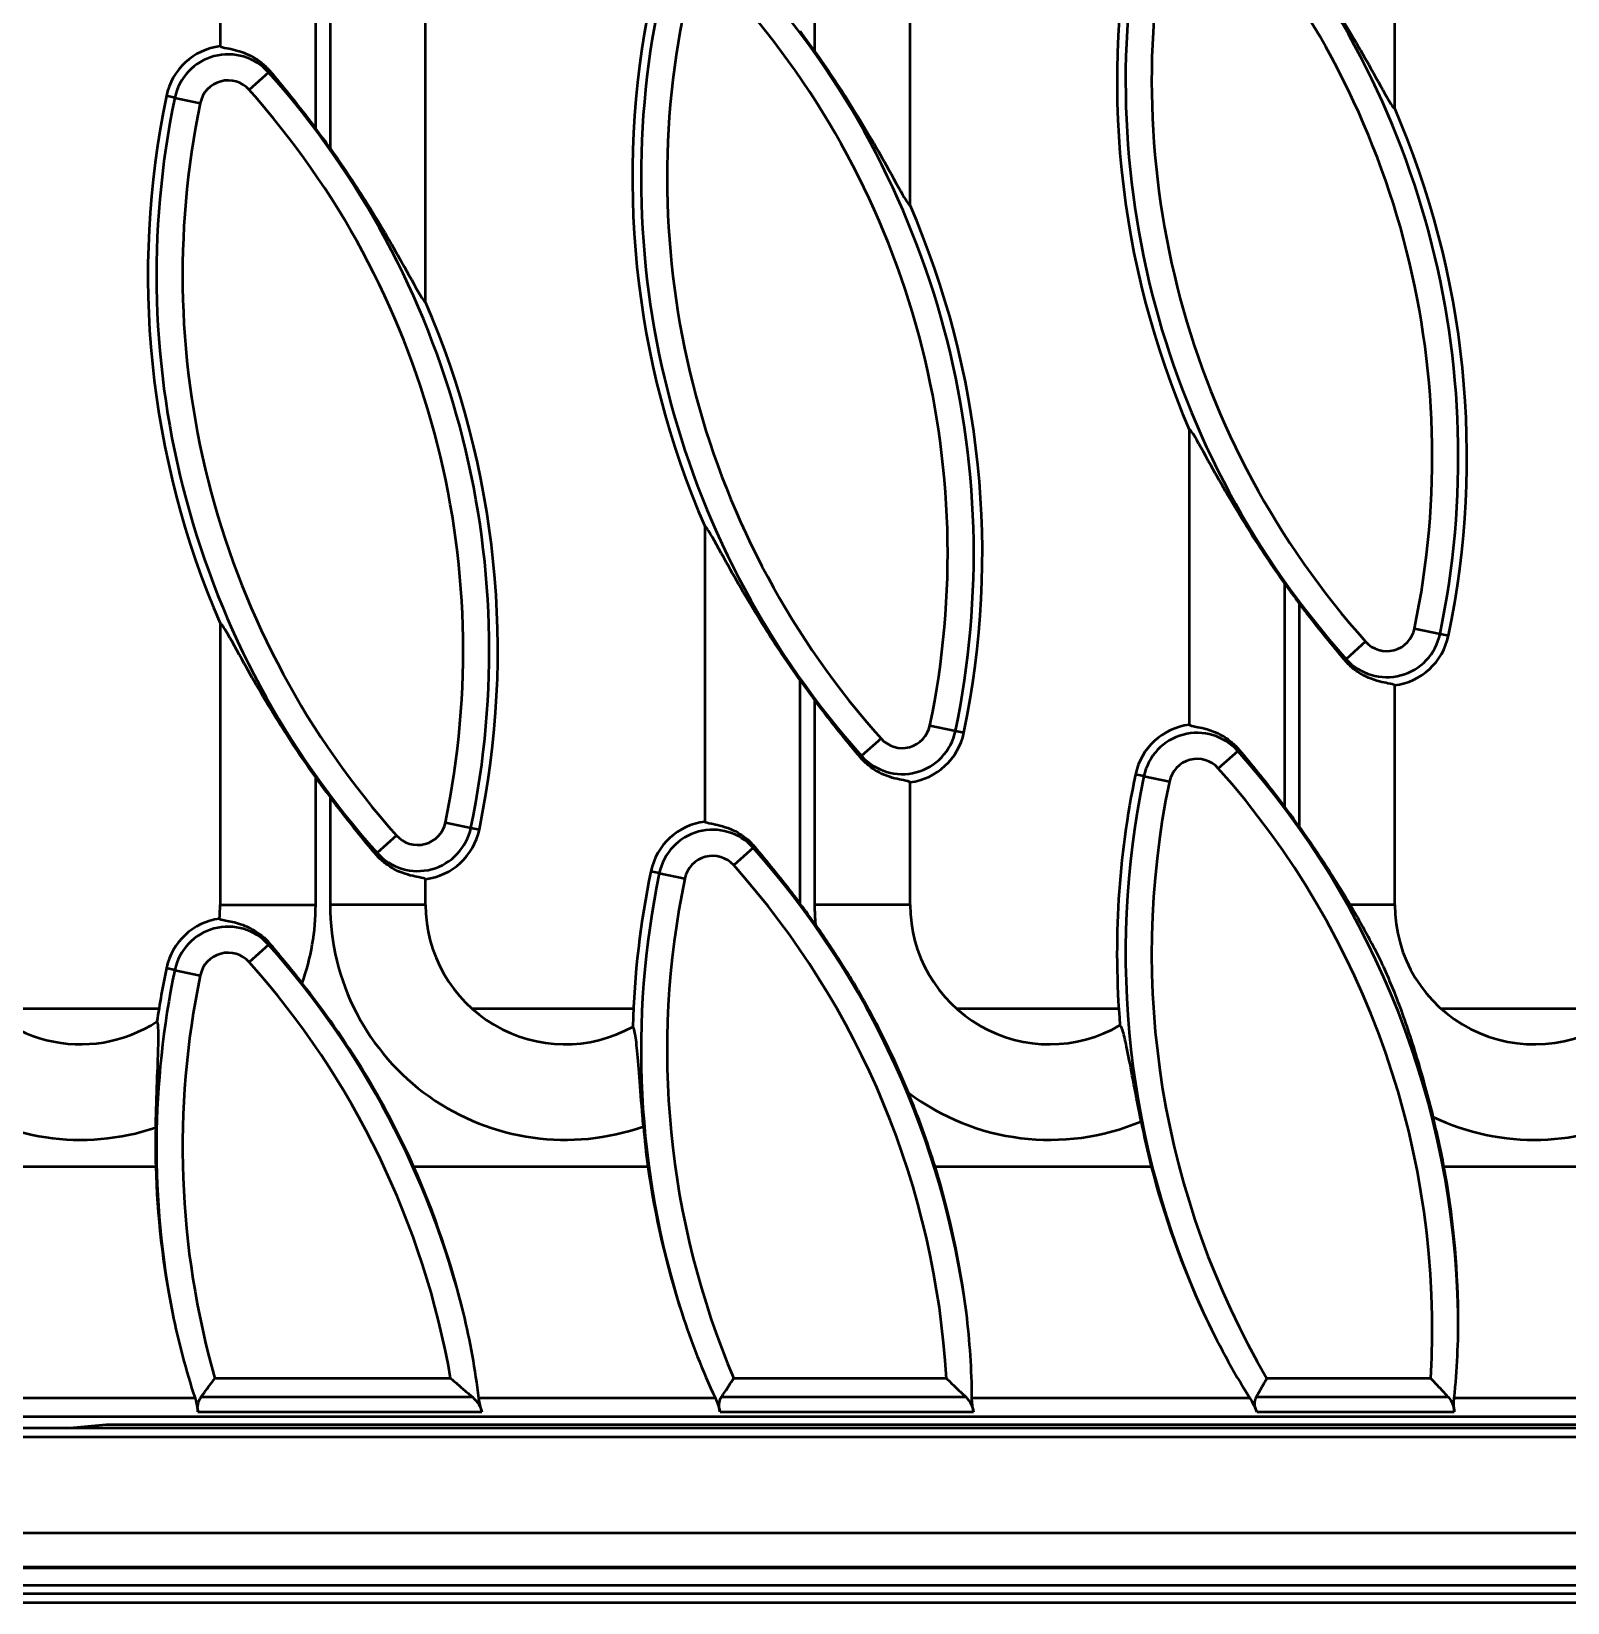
# Model space of a CAD drawing. Header units: millimetres. Extents: x 0 to 2219, y -32 to 1188.
# Drawn here: x 1369 to 1457.1, y 384.5 to 474.5 of the extents above; entities that cross this region are included whole.
import ezdxf

# ---------------------------------------------------------------- set-up
doc = ezdxf.new("R2010")
doc.units = ezdxf.units.MM
doc.header["$LTSCALE"] = 2
doc.layers.add('Sichtbar (ISO)', color=7, linetype='Continuous', lineweight=50)
doc.layers.add('Sichtbar schmal (ISO)', color=7, linetype='Continuous', lineweight=50)

msp = doc.modelspace()

# ---------------------------------------------------------------- linework, layer by layer
at = {"layer": 'Sichtbar (ISO)'}
for p, q in [((1379.8498, 490.6035), (1379.8498, 473.6727)), ((1447.1831, 470.1165), (1447.1831, 487.0473)), ((1419.4054, 464.5609), (1419.4054, 481.4917)), ((1391.6276, 459.0054), (1391.6276, 475.9362)), ((1435.4054, 451.7146), (1435.4054, 434.7838)), ((1407.6276, 446.1591), (1407.6276, 429.2282)), ((1379.8498, 440.6035), (1379.8498, 424.4711)), ((1447.1831, 424.4711), (1447.1831, 437.0473)), ((1419.4054, 424.4711), (1419.4054, 431.4917)), ((1391.6276, 424.4711), (1391.6276, 425.9362)), ((1360.2297, 409.4711), (1376.1584, 409.4711)), ((1390.9436, 409.4711), (1404.371, 409.4711)), ((1420.8334, 409.4711), (1433.2229, 409.4711)), ((1450.0059, 409.4711), (1462.7585, 409.4711)), ((1489.8289, 394.4711), (1364.9418, 394.4711)), ((1371.0287, 394.4711), (1373.3147, 394.6711)), ((1373.3147, 394.6711), (1489.6042, 394.6711)), ((1097.6788, 388.4711), (1597.6788, 388.4711)), ((1097.6788, 386.4711), (1597.6788, 386.4711)), ((1097.6788, 384.4711), (1597.6788, 384.4711))]:
    msp.add_line(p, q, dxfattribs=at)
for centre, radius, start, end in [((1481.4768, 471.6824), 50.2124, 168.215004, 203.432382), ((1453.699, 466.1269), 50.2124, 168.215004, 203.432382), ((1373.334, 444.5931), 49.775, 35.357831, 36.964052), ((1380.3035, 470.0889), 3.6124, 97.214909, 168.215004), ((1425.9212, 460.5713), 50.2124, 168.215004, 203.432382), ((1401.1117, 450.1487), 50.2124, 348.215004, 23.432382), ((1345.5562, 439.0376), 49.775, 35.357831, 36.964052), ((1373.334, 444.5931), 50.2124, 348.215004, 23.432382), ((1345.5562, 439.0376), 50.2124, 348.215004, 23.432382), ((1481.4768, 471.6824), 49.775, 215.357831, 216.964052), ((1446.7295, 440.6311), 3.6124, 277.214909, 348.215004), ((1453.699, 466.1269), 49.775, 215.357831, 216.964052), ((1418.9517, 435.0755), 3.6124, 277.214909, 348.215004), ((1435.8591, 431.2), 3.6124, 97.214909, 168.215004), ((1425.9212, 460.5713), 49.775, 215.357831, 216.964052), ((1481.4768, 421.6824), 50.2124, 168.215004, 184.709885), ((1401.1117, 400.1487), 49.775, 35.357831, 36.964052), ((1391.1739, 429.52), 3.6124, 277.214909, 348.215004), ((1408.0813, 425.6444), 3.6124, 97.214909, 168.215004), ((1453.699, 416.1269), 50.2124, 168.215004, 178.463386), ((1371.8498, 424.4711), 8, 354.233737, 0), ((1399.6276, 424.4711), 8, 180, 298.988229), ((1373.334, 394.5931), 49.775, 35.261188, 36.964052), ((1427.4054, 424.4711), 8, 180, 300.236291), ((1455.1831, 424.4711), 8, 180, 306.109162), ((1380.3035, 420.0889), 3.6124, 97.862549, 168.215004), ((1371.8498, 424.4711), 8, 208.563902, 303.182868), ((1425.9212, 410.5713), 50.2124, 168.215004, 171.750855), ((1345.5562, 389.0376), 49.775, 24.237398, 38.421227), ((1373.334, 394.5931), 49.775, 17.391839, 22.585849), ((1425.9212, 410.5713), 49.775, 178.699072, 181.266545), ((1453.699, 416.1269), 49.775, 185.029542, 187.684437), ((1481.4768, 421.6824), 49.775, 191.154837, 194.201362), ((1401.1117, 400.1487), 49.775, 10.794759, 14.139473)]:
    msp.add_arc(centre, radius, start, end, dxfattribs=at)
for centre, major_axis, ratio, start_param, end_param in [((1425.9212, 410.8983), (0, -49.7844), 0.9999784, 4.7410599, 4.911133), ((1345.5562, 389.3636), (0, 49.6429), 0.9999784, 4.9504211, 5.1294146), ((1453.699, 416.4541), (0, -49.8208), 0.9999784, 4.8530135, 5.0263297), ((1373.334, 394.9194), (0, 49.6794), 0.9999784, 4.8364919, 5.0096603), ((1481.4768, 422.0099), (0, -49.8573), 0.9999784, 4.9666113, 5.145853), ((1401.1117, 400.4752), (0, 49.7159), 0.9999784, 4.7243321, 4.8943377), ((1403.4862, 406.1934), (-7.0352, 32.8969), 0.7984343, 1.5558373, 1.7061892), ((1370.0352, 396.7314), (-9.8709, 30.3769), 0.7533652, 4.4549033, 4.6114482), ((1434.261, 409.4197), (-12.5817, 32.9213), 0.8268749, 1.5090061, 1.658039), ((1398.43, 399.0959), (-5.7943, 31.3835), 0.7591674, 4.4812184, 4.6354328), ((1466.0864, 413.4782), (-19.5177, 31.9264), 0.8613635, 1.4371938, 1.5858641), ((1425.7822, 401.4537), (-1.7008, 32.327), 0.7729134, 4.5082387, 4.6598517)]:
    msp.add_ellipse(centre, major_axis=major_axis, ratio=ratio, start_param=start_param, end_param=end_param, dxfattribs=at)
for points, knots in [([(1441.7059, 478.9525), (1442.3888, 477.9885), (1443.0854, 476.9512), (1444.509, 474.6924), (1445.2172, 473.4714), (1446.1782, 471.7537), (1446.5847, 471.0037), (1446.9286, 470.428), (1447.0059, 470.3056), (1447.1209, 470.1514), (1447.161, 470.1147), (1447.1831, 470.1165)], [-1.1741314, -1.1741314, -1.1741314, -1.1741314, -0.8282199, -0.8282199, -0.4165788, -0.4165788, -0.1554996, -0.1554996, -0.0777498, -0.0777498, -0.0059838, -0.0059838, -0.0059838, -0.0059838]), ([(1379.8498, 473.6727), (1379.9002, 473.634), (1380.0291, 473.6026), (1380.5048, 473.51), (1380.9024, 473.4343), (1381.5102, 473.1754), (1381.7013, 473.0798), (1382.0851, 472.8365), (1382.277, 472.688), (1382.5362, 472.4421), (1382.6268, 472.3459), (1382.714, 472.243)], [0.04336489, 0.04336489, 0.04336489, 0.04336489, 0.19996601, 0.19996601, 0.39993202, 0.39993202, 0.47560066, 0.47560066, 0.55126929, 0.55126929, 0.59299387, 0.59299387, 0.59299387, 0.59299387]), ([(1413.9281, 473.3969), (1414.611, 472.433), (1415.3077, 471.3957), (1416.7312, 469.1368), (1417.4395, 467.9159), (1418.4005, 466.1981), (1418.8069, 465.4482), (1419.1509, 464.8724), (1419.2281, 464.75), (1419.3432, 464.5958), (1419.3832, 464.5591), (1419.4054, 464.5609)], [-1.1741314, -1.1741314, -1.1741314, -1.1741314, -0.8282199, -0.8282199, -0.4165788, -0.4165788, -0.1554996, -0.1554996, -0.0777498, -0.0777498, -0.0059838, -0.0059838, -0.0059838, -0.0059838]), ([(1382.714, 472.243), (1382.7584, 472.1901), (1382.803, 472.1369), (1383.5544, 471.2389), (1384.2895, 470.3258), (1385.0729, 469.3041), (1385.1996, 469.1371), (1385.327, 468.9679)], [0.70958265, 0.70958265, 0.70958265, 0.70958265, 0.73010989, 0.73010989, 1.0546565, 1.0546565, 1.11670002, 1.11670002, 1.11670002, 1.11670002]), ([(1386.1504, 467.8414), (1386.8333, 466.8774), (1387.5299, 465.8401), (1388.9534, 463.5812), (1389.6617, 462.3603), (1390.6227, 460.6426), (1391.0291, 459.8926), (1391.3731, 459.3169), (1391.4503, 459.1945), (1391.5654, 459.0403), (1391.6054, 459.0036), (1391.6276, 459.0054)], [-1.1741314, -1.1741314, -1.1741314, -1.1741314, -0.8282199, -0.8282199, -0.4165788, -0.4165788, -0.1554996, -0.1554996, -0.0777498, -0.0777498, -0.0059838, -0.0059838, -0.0059838, -0.0059838]), ([(1440.8826, 442.8786), (1440.1997, 443.8425), (1439.5031, 444.8799), (1438.0795, 447.1387), (1437.3713, 448.3597), (1436.4103, 450.0774), (1436.0039, 450.8274), (1435.6599, 451.4031), (1435.5826, 451.5255), (1435.4676, 451.6797), (1435.4275, 451.7164), (1435.4054, 451.7146)], [-1.1741314, -1.1741314, -1.1741314, -1.1741314, -0.8282199, -0.8282199, -0.4165788, -0.4165788, -0.1554996, -0.1554996, -0.0777498, -0.0777498, -0.0059838, -0.0059838, -0.0059838, -0.0059838]), ([(1413.1048, 437.323), (1412.4219, 438.287), (1411.7253, 439.3243), (1410.3018, 441.5832), (1409.5935, 442.8041), (1408.6325, 444.5218), (1408.2261, 445.2718), (1407.8821, 445.8475), (1407.8049, 445.9699), (1407.6898, 446.1241), (1407.6497, 446.1608), (1407.6276, 446.1591)], [-1.1741314, -1.1741314, -1.1741314, -1.1741314, -0.8282199, -0.8282199, -0.4165788, -0.4165788, -0.1554996, -0.1554996, -0.0777498, -0.0777498, -0.0059838, -0.0059838, -0.0059838, -0.0059838]), ([(1444.3189, 438.477), (1444.2745, 438.5299), (1444.2299, 438.583), (1443.4785, 439.481), (1442.7434, 440.3941), (1441.9601, 441.4159), (1441.8334, 441.5828), (1441.7059, 441.752)], [0.70958265, 0.70958265, 0.70958265, 0.70958265, 0.73010989, 0.73010989, 1.0546565, 1.0546565, 1.11670002, 1.11670002, 1.11670002, 1.11670002]), ([(1385.327, 431.7675), (1384.6441, 432.7314), (1383.9475, 433.7688), (1382.524, 436.0276), (1381.8157, 437.2485), (1380.8547, 438.9663), (1380.4483, 439.7162), (1380.1043, 440.292), (1380.0271, 440.4144), (1379.912, 440.5686), (1379.872, 440.6053), (1379.8498, 440.6035)], [-1.1741314, -1.1741314, -1.1741314, -1.1741314, -0.8282199, -0.8282199, -0.4165788, -0.4165788, -0.1554996, -0.1554996, -0.0777498, -0.0777498, -0.0059838, -0.0059838, -0.0059838, -0.0059838]), ([(1447.1831, 437.0473), (1447.1327, 437.0859), (1447.0038, 437.1174), (1446.5282, 437.21), (1446.1306, 437.2856), (1445.5228, 437.5446), (1445.3316, 437.6401), (1444.9478, 437.8834), (1444.7559, 438.0319), (1444.4967, 438.2779), (1444.4062, 438.374), (1444.3189, 438.477)], [0.04336489, 0.04336489, 0.04336489, 0.04336489, 0.19996601, 0.19996601, 0.39993202, 0.39993202, 0.47560066, 0.47560066, 0.55126929, 0.55126929, 0.59299387, 0.59299387, 0.59299387, 0.59299387]), ([(1416.5412, 432.9214), (1416.4967, 432.9743), (1416.4522, 433.0275), (1415.7007, 433.9255), (1414.9656, 434.8386), (1414.1823, 435.8603), (1414.0556, 436.0273), (1413.9281, 436.1965)], [0.70958265, 0.70958265, 0.70958265, 0.70958265, 0.73010989, 0.73010989, 1.0546565, 1.0546565, 1.11670002, 1.11670002, 1.11670002, 1.11670002]), ([(1435.4054, 434.7838), (1435.4558, 434.7451), (1435.5847, 434.7137), (1436.0603, 434.6211), (1436.4579, 434.5454), (1437.0657, 434.2865), (1437.2569, 434.1909), (1437.6407, 433.9476), (1437.8326, 433.7991), (1438.0918, 433.5532), (1438.1823, 433.457), (1438.2696, 433.3541)], [0.04336489, 0.04336489, 0.04336489, 0.04336489, 0.19996601, 0.19996601, 0.39993202, 0.39993202, 0.47560066, 0.47560066, 0.55126929, 0.55126929, 0.59299387, 0.59299387, 0.59299387, 0.59299387]), ([(1438.2696, 433.3541), (1438.314, 433.3012), (1438.3586, 433.248), (1439.11, 432.35), (1439.8451, 431.4369), (1440.6284, 430.4152), (1440.7551, 430.2483), (1440.8826, 430.079)], [0.70958265, 0.70958265, 0.70958265, 0.70958265, 0.73010989, 0.73010989, 1.0546565, 1.0546565, 1.11670002, 1.11670002, 1.11670002, 1.11670002]), ([(1419.4054, 431.4917), (1419.355, 431.5304), (1419.2261, 431.5618), (1418.7504, 431.6544), (1418.3528, 431.7301), (1417.745, 431.989), (1417.5538, 432.0846), (1417.1701, 432.3279), (1416.9781, 432.4764), (1416.7189, 432.7223), (1416.6284, 432.8185), (1416.5412, 432.9214)], [0.04336489, 0.04336489, 0.04336489, 0.04336489, 0.19996601, 0.19996601, 0.39993202, 0.39993202, 0.47560066, 0.47560066, 0.55126929, 0.55126929, 0.59299387, 0.59299387, 0.59299387, 0.59299387]), ([(1388.7634, 427.3659), (1388.719, 427.4188), (1388.6744, 427.4719), (1387.923, 428.3699), (1387.1879, 429.283), (1386.4045, 430.3048), (1386.2778, 430.4717), (1386.1504, 430.6409)], [0.70958265, 0.70958265, 0.70958265, 0.70958265, 0.73010989, 0.73010989, 1.0546565, 1.0546565, 1.11670002, 1.11670002, 1.11670002, 1.11670002]), ([(1407.6276, 429.2282), (1407.678, 429.1896), (1407.8069, 429.1581), (1408.2825, 429.0655), (1408.6802, 428.9899), (1409.2879, 428.7309), (1409.4791, 428.6354), (1409.8629, 428.3921), (1410.0548, 428.2436), (1410.314, 427.9977), (1410.4045, 427.9015), (1410.4918, 427.7985)], [0.04336489, 0.04336489, 0.04336489, 0.04336489, 0.19996601, 0.19996601, 0.39993202, 0.39993202, 0.47560066, 0.47560066, 0.55126929, 0.55126929, 0.59299387, 0.59299387, 0.59299387, 0.59299387]), ([(1441.7059, 428.9525), (1442.3888, 427.9885), (1443.0854, 426.9512), (1444.0427, 425.4322), (1444.3397, 424.9456), (1444.6234, 424.4711)], [-1.17413138, -1.17413138, -1.17413138, -1.17413138, -0.82821986, -0.82821986, -0.66470099, -0.66470099, -0.66470099, -0.66470099]), ([(1410.4918, 427.7985), (1410.5362, 427.7456), (1410.5808, 427.6925), (1411.3322, 426.7945), (1412.0673, 425.8814), (1412.8506, 424.8596), (1412.9774, 424.6927), (1413.1048, 424.5235)], [0.70958265, 0.70958265, 0.70958265, 0.70958265, 0.73010989, 0.73010989, 1.0546565, 1.0546565, 1.11670002, 1.11670002, 1.11670002, 1.11670002]), ([(1391.6276, 425.9362), (1391.5772, 425.9748), (1391.4483, 426.0063), (1390.9726, 426.0989), (1390.575, 426.1745), (1389.9672, 426.4335), (1389.776, 426.529), (1389.3923, 426.7723), (1389.2004, 426.9208), (1388.9411, 427.1668), (1388.8506, 427.2629), (1388.7634, 427.3659)], [0.04336489, 0.04336489, 0.04336489, 0.04336489, 0.19996601, 0.19996601, 0.39993202, 0.39993202, 0.47560066, 0.47560066, 0.55126929, 0.55126929, 0.59299387, 0.59299387, 0.59299387, 0.59299387]), ([(1444.6234, 424.4711), (1445.0935, 423.6832), (1445.4996, 422.9598), (1446.0773, 421.8508), (1446.2777, 421.4473), (1446.6349, 420.6835), (1446.7851, 420.3453), (1447.131, 419.5257), (1447.3123, 419.0624), (1447.8377, 417.643), (1448.1713, 416.6261), (1448.7856, 414.5616), (1449.0868, 413.4654), (1449.3787, 412.3078)], [-1.9781564, -1.9781564, -1.9781564, -1.9781564, -1.767073, -1.767073, -1.6464735, -1.6464735, -1.5456956, -1.5456956, -1.4069859, -1.4069859, -1.1124529, -1.1124529, -0.866501, -0.866501, -0.866501, -0.866501]), ([(1379.8093, 423.6673), (1379.8714, 423.6107), (1380.0797, 423.5827), (1380.6094, 423.4805), (1380.9261, 423.4087), (1381.5586, 423.1524), (1381.8606, 422.9925), (1382.3519, 422.6139), (1382.538, 422.4382), (1382.7067, 422.2364)], [-3.07038747, -3.07038747, -3.07038747, -3.07038747, -2.90134148, -2.90134148, -2.74809695, -2.74809695, -2.62272962, -2.62272962, -2.53988053, -2.53988053, -2.53988053, -2.53988053]), ([(1413.9767, 423.3284), (1414.033, 423.2486), (1414.0886, 423.1697), (1414.6714, 422.3372), (1415.1841, 421.5689), (1416.0152, 420.2382), (1416.3309, 419.7106), (1416.9256, 418.6654), (1417.1897, 418.1802), (1417.7753, 417.0528), (1418.0801, 416.4305), (1418.6896, 415.12), (1418.9965, 414.4189), (1419.2914, 413.71)], [-2.2258906, -2.2258906, -2.2258906, -2.2258906, -2.194041, -2.194041, -1.8864786, -1.8864786, -1.6858543, -1.6858543, -1.5072496, -1.5072496, -1.290308, -1.290308, -1.0484036, -1.0484036, -1.0484036, -1.0484036]), ([(1382.7067, 422.2364), (1382.8895, 422.0174), (1383.0752, 421.7939), (1383.6892, 421.0483), (1384.1234, 420.5109), (1384.553, 419.9696)], [-1.21609444, -1.21609444, -1.21609444, -1.21609444, -1.12590236, -1.12590236, -0.91996796, -0.91996796, -0.91996796, -0.91996796]), ([(1376.1591, 411.7014), (1376.1673, 412.0576), (1376.1764, 412.4139), (1376.2116, 413.6173), (1376.2427, 414.436), (1376.2931, 415.7807), (1376.3134, 416.3384), (1376.3221, 417.1301), (1376.316, 417.4082), (1376.2778, 417.691), (1376.2564, 417.7557), (1376.2283, 417.7757)], [-2.72282242, -2.72282242, -2.72282242, -2.72282242, -2.61402981, -2.61402981, -2.35125979, -2.35125979, -2.12781143, -2.12781143, -1.95143156, -1.95143156, -1.84003941, -1.84003941, -1.84003941, -1.84003941]), ([(1404.1157, 411.7631), (1404.098, 411.9639), (1404.0806, 412.165), (1403.9975, 413.1441), (1403.9386, 413.9022), (1403.8348, 415.2305), (1403.7894, 415.8068), (1403.7011, 416.6861), (1403.6587, 417.0106), (1403.5773, 417.3635), (1403.542, 417.4486), (1403.5046, 417.4733)], [-2.65525649, -2.65525649, -2.65525649, -2.65525649, -2.594613, -2.594613, -2.35929257, -2.35929257, -2.14085408, -2.14085408, -1.94947542, -1.94947542, -1.81657041, -1.81657041, -1.81657041, -1.81657041]), ([(1432.6421, 412.0529), (1432.6105, 412.2135), (1432.579, 412.3743), (1432.4029, 413.2785), (1432.2663, 414.0049), (1432.0222, 415.2996), (1431.9145, 415.8677), (1431.7274, 416.7553), (1431.647, 417.0871), (1431.5226, 417.4487), (1431.4759, 417.5357), (1431.4339, 417.5594)], [-2.63744717, -2.63744717, -2.63744717, -2.63744717, -2.58820798, -2.58820798, -2.36030601, -2.36030601, -2.14359689, -2.14359689, -1.94586937, -1.94586937, -1.80677467, -1.80677467, -1.80677467, -1.80677467]), ([(1378.759, 396.2588), (1378.821, 396.3424), (1378.8889, 396.4339), (1379.0496, 396.6497), (1379.1444, 396.7766), (1379.3418, 397.0401), (1379.4449, 397.1772), (1379.5494, 397.3158), (1379.5508, 397.3176), (1379.5522, 397.3195)], [0.39074514, 0.39074514, 0.39074514, 0.39074514, 0.43098813, 0.43098813, 0.4809599, 0.4809599, 0.53234121, 0.53234121, 0.53302709, 0.53302709, 0.53302709, 0.53302709]), ([(1393.0652, 397.3195), (1393.0674, 397.3176), (1393.0696, 397.3158), (1393.2741, 397.1439), (1393.4778, 396.9714), (1393.8552, 396.65), (1394.034, 396.4969), (1394.2354, 396.3235), (1394.2734, 396.2907), (1394.3105, 396.2588)], [-0.00085051, -0.00085051, -0.00085051, -0.00085051, 0, 0, 0.07930364, 0.07930364, 0.15301084, 0.15301084, 0.17054122, 0.17054122, 0.17054122, 0.17054122]), ([(1408.5948, 396.2588), (1408.6561, 396.3528), (1408.7243, 396.4572), (1408.872, 396.6825), (1408.9515, 396.8037), (1409.1167, 397.0544), (1409.2025, 397.1843), (1409.2896, 397.3158), (1409.2908, 397.3176), (1409.292, 397.3195)], [0.38298223, 0.38298223, 0.38298223, 0.38298223, 0.42713138, 0.42713138, 0.47283396, 0.47283396, 0.5195031, 0.5195031, 0.52016002, 0.52016002, 0.52016002, 0.52016002]), ([(1421.4823, 397.3195), (1421.4843, 397.3176), (1421.4862, 397.3158), (1421.6579, 397.1535), (1421.8284, 396.9915), (1422.1478, 396.6865), (1422.2996, 396.5408), (1422.4919, 396.3555), (1422.5431, 396.3061), (1422.592, 396.2588)], [-0.00079701, -0.00079701, -0.00079701, -0.00079701, 0, 0, 0.0700773, 0.0700773, 0.13623377, 0.13623377, 0.16112952, 0.16112952, 0.16112952, 0.16112952]), ([(1439.254, 396.2588), (1439.3125, 396.3623), (1439.3784, 396.4788), (1439.5114, 396.7131), (1439.5773, 396.8288), (1439.7135, 397.0677), (1439.784, 397.1908), (1439.8556, 397.3158), (1439.8567, 397.3176), (1439.8577, 397.3195)], [0.37614005, 0.37614005, 0.37614005, 0.37614005, 0.42365803, 0.42365803, 0.46560045, 0.46560045, 0.50818732, 0.50818732, 0.50881868, 0.50881868, 0.50881868, 0.50881868]), ([(1449.2542, 397.3195), (1449.2559, 397.3176), (1449.2576, 397.3158), (1449.4022, 397.1624), (1449.5455, 397.0098), (1449.8162, 396.7202), (1449.9454, 396.5814), (1450.1276, 396.3849), (1450.1877, 396.3199), (1450.2442, 396.2588)], [-0.00075249, -0.00075249, -0.00075249, -0.00075249, 0, 0, 0.06249259, 0.06249259, 0.1222276, 0.1222276, 0.15329503, 0.15329503, 0.15329503, 0.15329503]), ([(1378.58, 395.4052), (1378.5568, 395.5554), (1378.5541, 395.7132), (1378.6072, 395.9842), (1378.6692, 396.1344), (1378.759, 396.2588)], [0.02841016, 0.02841016, 0.02841016, 0.02841016, 0.087676, 0.087676, 0.14449036, 0.14449036, 0.14449036, 0.14449036]), ([(1394.3105, 396.2588), (1394.4554, 396.1314), (1394.5869, 395.9743), (1394.7518, 395.7032), (1394.8153, 395.5525), (1394.8578, 395.4052)], [0.93262683, 0.93262683, 0.93262683, 0.93262683, 0.99891182, 0.99891182, 1.05783826, 1.05783826, 1.05783826, 1.05783826]), ([(1408.5126, 395.4052), (1408.4698, 395.5552), (1408.4471, 395.7141), (1408.4705, 395.9857), (1408.5164, 396.1349), (1408.5948, 396.2588)], [0.02899271, 0.02899271, 0.02899271, 0.02899271, 0.08903376, 0.08903376, 0.14441862, 0.14441862, 0.14441862, 0.14441862]), ([(1422.592, 396.2588), (1422.7201, 396.1324), (1422.8312, 395.9777), (1422.9656, 395.7069), (1423.0125, 395.5538), (1423.0385, 395.4052)], [0.93073261, 0.93073261, 0.93073261, 0.93073261, 0.99377659, 0.99377659, 1.05248697, 1.05248697, 1.05248697, 1.05248697]), ([(1439.2783, 395.4052), (1439.2128, 395.5546), (1439.167, 395.7145), (1439.1575, 395.987), (1439.1866, 396.1354), (1439.254, 396.2588)], [0.02997029, 0.02997029, 0.02997029, 0.02997029, 0.0913638, 0.0913638, 0.14559588, 0.14559588, 0.14559588, 0.14559588]), ([(1450.2442, 396.2588), (1450.3576, 396.1332), (1450.4505, 395.9804), (1450.5563, 395.7098), (1450.5866, 395.5547), (1450.596, 395.4052)], [0.93695004, 0.93695004, 0.93695004, 0.93695004, 0.9973934, 0.9973934, 1.05608608, 1.05608608, 1.05608608, 1.05608608]), ([(1378.4102, 396.1872), (1378.4113, 396.1839), (1378.4124, 396.1805), (1378.4176, 396.1647), (1378.4216, 396.1521), (1378.4273, 396.134), (1378.429, 396.1284), (1378.432, 396.1187), (1378.4333, 396.1146), (1378.4357, 396.1067), (1378.4368, 396.1029), (1378.4395, 396.0939), (1378.441, 396.0888), (1378.4463, 396.0709), (1378.45, 396.0581), (1378.4873, 395.9255), (1378.5126, 395.8073), (1378.5449, 395.6261), (1378.555, 395.5603), (1378.5698, 395.4663), (1378.5749, 395.4348), (1378.58, 395.4052)], [-0.368067685, -0.368067685, -0.368067685, -0.368067685, -0.367003056, -0.367003056, -0.363010006, -0.363010006, -0.361248282, -0.361248282, -0.359948289, -0.359948289, -0.358746314, -0.358746314, -0.357113968, -0.357113968, -0.353093693, -0.353093693, -0.315357677, -0.315357677, -0.291849368, -0.291849368, -0.278995235, -0.278995235, -0.278995235, -0.278995235]), ([(1394.8578, 395.4052), (1394.8539, 395.4197), (1394.8498, 395.4345), (1394.824, 395.5265), (1394.7984, 395.6131), (1394.7452, 395.8142), (1394.7184, 395.9307), (1394.6967, 396.0626), (1394.6948, 396.0745), (1394.6922, 396.0917), (1394.6914, 396.097), (1394.69, 396.1063), (1394.6894, 396.1103), (1394.6883, 396.118), (1394.6878, 396.1216), (1394.6866, 396.1304), (1394.6859, 396.1354), (1394.6835, 396.153), (1394.6819, 396.1656), (1394.68, 396.1812), (1394.6797, 396.1842), (1394.6793, 396.1872)], [-0.44674674, -0.44674674, -0.44674674, -0.44674674, -0.44042632, -0.44042632, -0.408599017, -0.408599017, -0.371711532, -0.371711532, -0.368062768, -0.368062768, -0.36643148, -0.36643148, -0.365219071, -0.365219071, -0.364091806, -0.364091806, -0.362551206, -0.362551206, -0.358707471, -0.358707471, -0.357789922, -0.357789922, -0.357789922, -0.357789922]), ([(1408.239, 396.1872), (1408.2395, 396.1862), (1408.2399, 396.1852), (1408.2469, 396.1702), (1408.2534, 396.1561), (1408.2625, 396.136), (1408.2651, 396.13), (1408.2697, 396.1197), (1408.2716, 396.1154), (1408.2753, 396.1071), (1408.277, 396.1032), (1408.281, 396.094), (1408.2833, 396.0887), (1408.2913, 396.0702), (1408.2969, 396.0569), (1408.3505, 395.9279), (1408.3908, 395.8128), (1408.4468, 395.6324), (1408.4659, 395.5653), (1408.4937, 395.4687), (1408.5032, 395.4359), (1408.5126, 395.4052)], [-0.367232256, -0.367232256, -0.367232256, -0.367232256, -0.366895366, -0.366895366, -0.36221397, -0.36221397, -0.360233459, -0.360233459, -0.358803893, -0.358803893, -0.357504143, -0.357504143, -0.355771865, -0.355771865, -0.351403421, -0.351403421, -0.313473352, -0.313473352, -0.289142813, -0.289142813, -0.275585427, -0.275585427, -0.275585427, -0.275585427]), ([(1423.0385, 395.4052), (1423.036, 395.4212), (1423.0333, 395.4377), (1423.0178, 395.5303), (1423.0024, 395.6153), (1422.9724, 395.8154), (1422.959, 395.932), (1422.9523, 396.0634), (1422.9518, 396.0751), (1422.9511, 396.092), (1422.9509, 396.0973), (1422.9506, 396.1065), (1422.9505, 396.1104), (1422.9503, 396.118), (1422.9501, 396.1216), (1422.9499, 396.1303), (1422.9498, 396.1353), (1422.9494, 396.1529), (1422.9492, 396.1655), (1422.9491, 396.1811), (1422.9491, 396.1842), (1422.9491, 396.1872)], [-0.452104981, -0.452104981, -0.452104981, -0.452104981, -0.445186778, -0.445186778, -0.414490146, -0.414490146, -0.378128391, -0.378128391, -0.37459033, -0.37459033, -0.372998005, -0.372998005, -0.37181027, -0.37181027, -0.370702822, -0.370702822, -0.369184433, -0.369184433, -0.365371032, -0.365371032, -0.364446702, -0.364446702, -0.364446702, -0.364446702]), ([(1438.8834, 396.1872), (1438.8918, 396.1739), (1438.9, 396.1606), (1438.9125, 396.1404), (1438.9166, 396.1336), (1438.9236, 396.122), (1438.9265, 396.1173), (1438.9321, 396.108), (1438.9348, 396.1034), (1438.9409, 396.0932), (1438.9442, 396.0877), (1438.9555, 396.0685), (1438.9635, 396.0547), (1439.0344, 395.9312), (1439.0905, 395.8208), (1439.1739, 395.6417), (1439.2041, 395.5726), (1439.2483, 395.4719), (1439.2635, 395.4375), (1439.2783, 395.4052)], [-0.369997275, -0.369997275, -0.369997275, -0.369997275, -0.365252961, -0.365252961, -0.362832211, -0.362832211, -0.361171136, -0.361171136, -0.359550138, -0.359550138, -0.357605871, -0.357605871, -0.352805524, -0.352805524, -0.314503403, -0.314503403, -0.288599258, -0.288599258, -0.273960631, -0.273960631, -0.273960631, -0.273960631]), ([(1450.596, 395.4052), (1450.5953, 395.4219), (1450.5944, 395.4391), (1450.5893, 395.5317), (1450.5834, 395.6157), (1450.5758, 395.8146), (1450.5754, 395.9305), (1450.5833, 396.0613), (1450.5841, 396.0736), (1450.5854, 396.0912), (1450.5858, 396.0966), (1450.5866, 396.1059), (1450.5869, 396.1099), (1450.5875, 396.1175), (1450.5878, 396.1211), (1450.5885, 396.1297), (1450.589, 396.1346), (1450.5905, 396.1516), (1450.5917, 396.1636), (1450.5933, 396.1795), (1450.5937, 396.1834), (1450.5941, 396.1872)], [-0.460787724, -0.460787724, -0.460787724, -0.460787724, -0.453613239, -0.453613239, -0.423505913, -0.423505913, -0.387472573, -0.387472573, -0.383741176, -0.383741176, -0.382107424, -0.382107424, -0.380906614, -0.380906614, -0.379799554, -0.379799554, -0.378300934, -0.378300934, -0.374634021, -0.374634021, -0.373457298, -0.373457298, -0.373457298, -0.373457298])]:
    msp.add_open_spline(points, degree=3, knots=knots, dxfattribs=at)
at = {"layer": 'Sichtbar schmal (ISO)'}
for p, q in [((1413.9281, 486.1965), (1413.9281, 473.3969)), ((1385.327, 468.9679), (1385.327, 481.7675)), ((1386.1504, 480.6409), (1386.1504, 467.8414)), ((1382.6298, 472.1677), (1381.5156, 471.172)), ((1382.6298, 472.1677), (1382.714, 472.243)), ((1377.2495, 470.7261), (1376.7672, 470.8267)), ((1377.2495, 470.7261), (1378.7123, 470.4209)), ((1440.8826, 430.079), (1440.8826, 442.8786)), ((1441.7059, 441.752), (1441.7059, 428.9525)), ((1445.5174, 439.548), (1444.4032, 438.5523)), ((1448.3207, 440.2991), (1449.7835, 439.9939)), ((1449.7835, 439.9939), (1450.2657, 439.8933)), ((1444.4032, 438.5523), (1444.3189, 438.477)), ((1413.1048, 424.5235), (1413.1048, 437.323)), ((1413.9281, 436.1965), (1413.9281, 424.4711)), ((1420.5429, 434.7435), (1422.0057, 434.4384)), ((1422.0057, 434.4384), (1422.4879, 434.3377)), ((1417.7396, 433.9924), (1416.6254, 432.9967)), ((1438.1853, 433.2788), (1437.0711, 432.2831)), ((1438.1853, 433.2788), (1438.2696, 433.3541)), ((1416.6254, 432.9967), (1416.5412, 432.9214)), ((1385.327, 424.4711), (1385.327, 431.7675)), ((1432.805, 431.8372), (1432.3228, 431.9378)), ((1432.805, 431.8372), (1434.2678, 431.532)), ((1386.1504, 430.6409), (1386.1504, 424.4711)), ((1392.7651, 429.188), (1394.2279, 428.8828)), ((1394.2279, 428.8828), (1394.7102, 428.7822)), ((1389.9618, 428.4368), (1388.8476, 427.4411)), ((1410.4076, 427.7233), (1410.4918, 427.7985)), ((1388.8476, 427.4411), (1388.7634, 427.3659)), ((1410.4076, 427.7233), (1409.2933, 426.7276)), ((1405.0272, 426.2816), (1404.545, 426.3822)), ((1405.0272, 426.2816), (1406.49, 425.9764)), ((1379.8498, 424.4711), (1385.327, 424.4711)), ((1391.6276, 424.4711), (1386.1504, 424.4711)), ((1419.4054, 424.4711), (1413.9281, 424.4711)), ((1447.1831, 424.4711), (1444.6234, 424.4711)), ((1382.6298, 422.1677), (1381.5156, 421.172)), ((1382.6298, 422.1677), (1382.7067, 422.2364)), ((1377.2495, 420.7261), (1376.7672, 420.8267)), ((1377.2495, 420.7261), (1378.7123, 420.4209)), ((1376.3401, 418.5088), (1366.5158, 418.5088)), ((1403.5431, 418.5088), (1394.2936, 418.5088)), ((1431.3647, 418.5088), (1422.0714, 418.5088)), ((1459.8067, 418.5088), (1449.8491, 418.5088)), ((1393.0652, 397.3195), (1379.5522, 397.3195)), ((1421.4823, 397.3195), (1409.292, 397.3195)), ((1449.2542, 397.3195), (1439.8577, 397.3195)), ((1378.759, 396.2588), (1394.3105, 396.2588)), ((1408.5948, 396.2588), (1422.592, 396.2588)), ((1439.254, 396.2588), (1450.2442, 396.2588)), ((1378.4102, 396.1872), (1363.7779, 396.1872)), ((1378.58, 395.4052), (1394.8578, 395.4052)), ((1408.239, 396.1872), (1394.6793, 396.1872)), ((1408.5126, 395.4052), (1423.0385, 395.4052)), ((1438.8834, 396.1872), (1422.9491, 396.1872)), ((1439.2783, 395.4052), (1450.596, 395.4052)), ((1470.5241, 396.1872), (1450.5941, 396.1872)), ((1518.2668, 395.1162), (1365.0973, 395.1162)), ((1097.6788, 393.9711), (1597.6788, 393.9711)), ((1597.6788, 386.4967), (1097.6788, 386.4967)), ((1097.6788, 385.4711), (1597.6788, 385.4711)), ((1597.6788, 384.9711), (1097.6788, 384.9711))]:
    msp.add_line(p, q, dxfattribs=at)
for centre, radius, start, end in [((1401.1117, 450.1487), 49.7198, 348.215004, 41.784996), ((1481.4768, 471.6824), 49.7198, 168.215004, 221.784996), ((1401.1117, 450.1487), 48.2255, 348.215004, 41.784996), ((1481.4768, 471.6824), 48.2255, 168.215004, 221.784996), ((1373.334, 444.5931), 49.7198, 348.215004, 41.784996), ((1373.334, 444.5931), 48.2255, 348.215004, 41.784996), ((1453.699, 466.1269), 49.7198, 168.215004, 221.784996), ((1453.699, 466.1269), 48.2255, 168.215004, 221.784996), ((1380.3035, 470.0889), 3.1198, 41.784996, 168.215004), ((1345.5562, 439.0376), 49.7198, 348.215004, 41.784996), ((1380.3035, 470.0889), 1.6255, 41.784996, 168.215004), ((1345.5562, 439.0376), 48.2255, 348.215004, 41.784996), ((1425.9212, 460.5713), 49.7198, 168.215004, 221.784996), ((1425.9212, 460.5713), 48.2255, 168.215004, 221.784996), ((1446.7295, 440.6311), 3.1198, 221.784996, 348.215004), ((1446.7295, 440.6311), 1.6255, 221.784996, 348.215004), ((1418.9517, 435.0755), 3.1198, 221.784996, 348.215004), ((1418.9517, 435.0755), 1.6255, 221.784996, 348.215004), ((1435.8591, 431.2), 3.1198, 41.784996, 168.215004), ((1401.1117, 400.1487), 49.7198, 1.060549, 41.784996), ((1435.8591, 431.2), 1.6255, 41.784996, 168.215004), ((1401.1117, 400.1487), 48.2255, 356.636749, 41.784996), ((1481.4768, 421.6824), 49.7198, 168.215004, 204.49369), ((1481.4768, 421.6824), 48.2255, 168.215004, 210.343835), ((1391.1739, 429.52), 3.1198, 221.784996, 348.215004), ((1391.1739, 429.52), 1.6255, 221.784996, 348.215004), ((1408.0813, 425.6444), 3.1198, 41.784996, 168.215004), ((1408.0813, 425.6444), 1.6255, 41.784996, 168.215004), ((1373.334, 394.5931), 49.7198, 7.483826, 41.784996), ((1453.699, 416.1269), 49.7198, 168.215004, 197.629206), ((1453.699, 416.1269), 48.2255, 168.215004, 202.953783), ((1373.334, 394.5931), 48.2255, 3.240855, 41.784996), ((1371.8498, 424.4711), 13.4772, 180, 288.647416), ((1371.8498, 424.4711), 13.4772, 340.487901, 0), ((1399.6276, 424.4711), 13.4772, 180, 289.451695), ((1427.4054, 424.4711), 13.4772, 180, 184.863626), ((1380.3035, 420.0889), 3.1198, 41.784996, 168.215004), ((1380.3035, 420.0889), 1.6255, 41.784996, 168.215004), ((1345.5562, 389.0376), 49.7198, 14.003644, 41.784996), ((1425.9212, 410.5713), 49.7198, 168.215004, 191.018062), ((1345.5562, 389.0376), 48.2255, 9.888593, 41.784996), ((1425.9212, 410.5713), 48.2255, 168.215004, 195.949438), ((1427.4054, 424.4711), 13.4772, 232.983411, 292.865234), ((1455.1831, 424.4711), 13.4772, 244.489091, 298.742195)]:
    msp.add_arc(centre, radius, start, end, dxfattribs=at)

doc.saveas('drawing.dxf')
